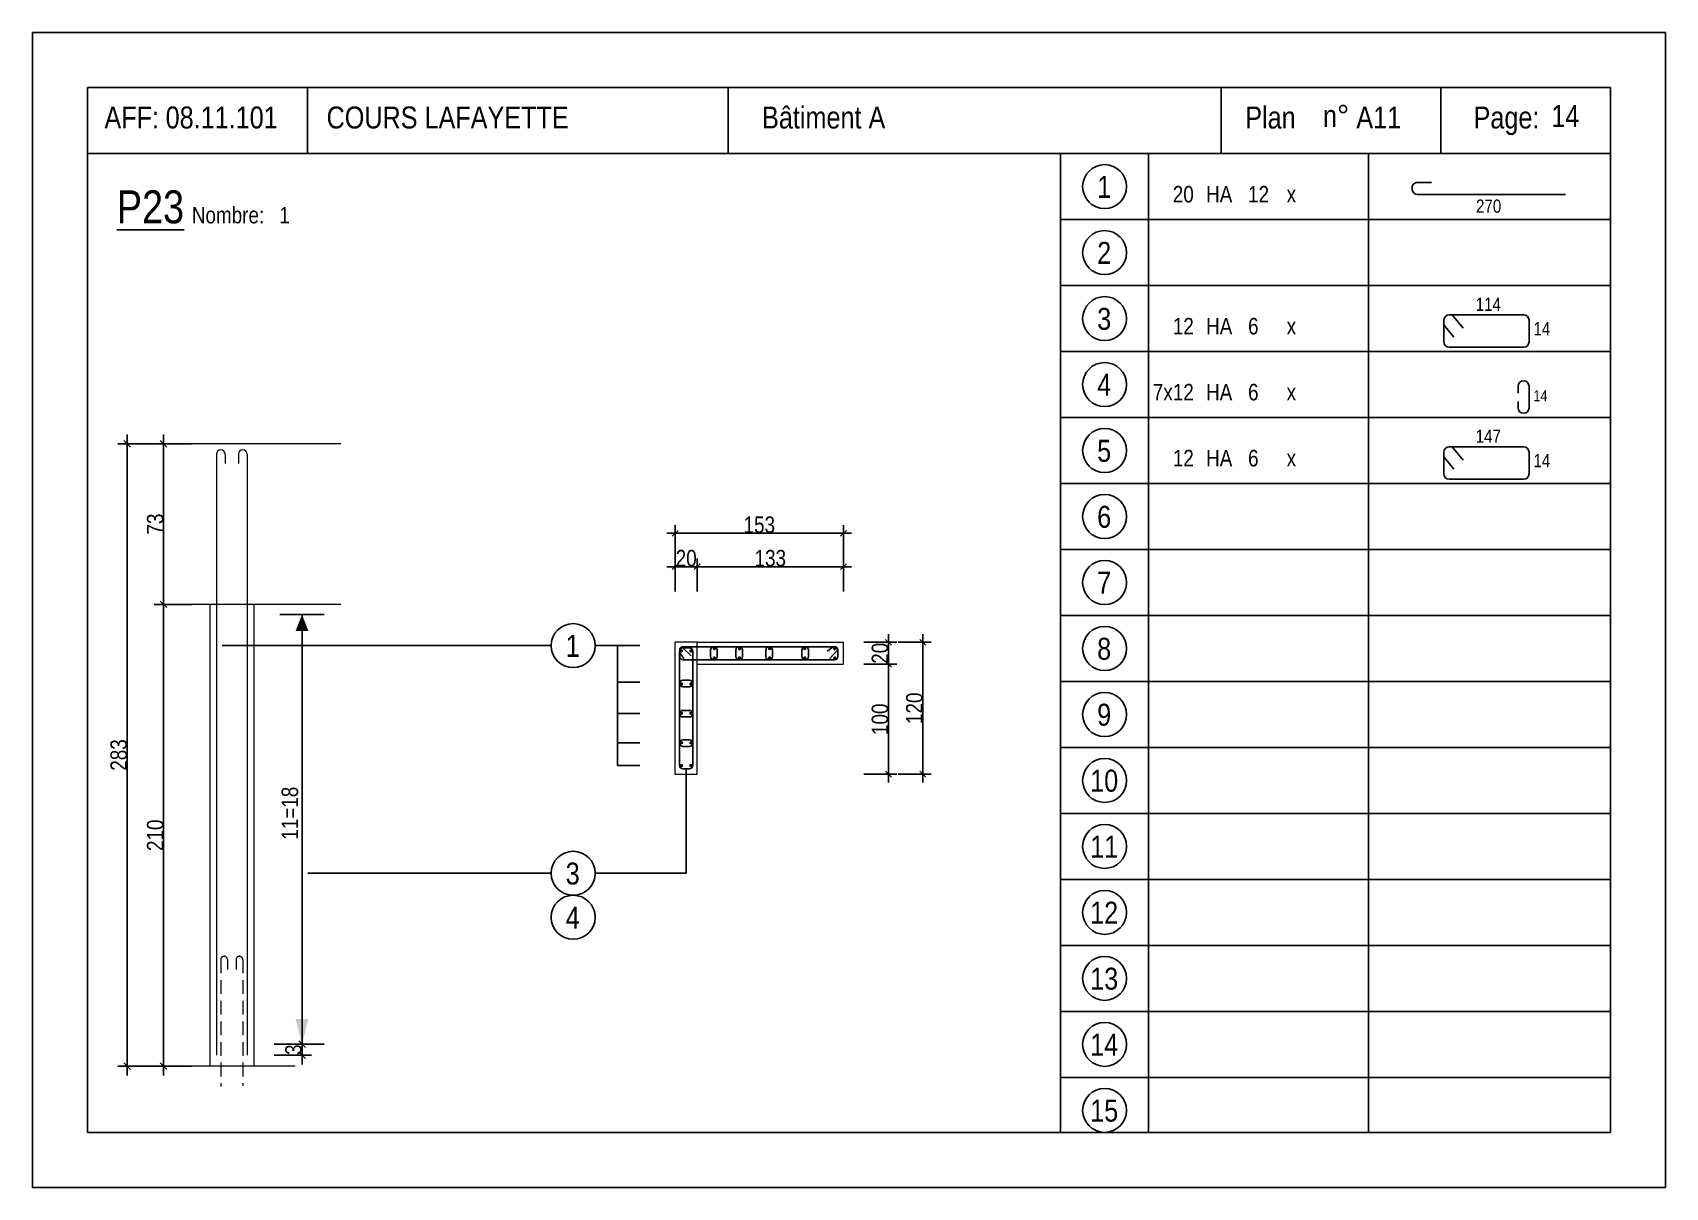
# Model space of a CAD drawing. Header units: metres. Extents: x -9927 to 45032, y -190416 to 12166.
# Drawn here: x 4523 to 6008, y -31533 to -30483 of the extents above; entities that cross this region are included whole.
import ezdxf
from ezdxf.enums import TextEntityAlignment as Align

# ---------------------------------------------------------------- set-up
doc = ezdxf.new("R2010")
doc.units = ezdxf.units.M
doc.header["$PDMODE"] = 65
doc.linetypes.add('CACHE2', pattern=[0.1875, 0.125, -0.0625])
for name, color, linetype in [('01_cote_gen', 4, 'Continuous'), ('01_fenetres', 171, 'Continuous'), ('01_linteaux', 3, 'Continuous'), ('01_sem', 42, 'Continuous'), ('01_texte', 230, 'Continuous'), ('AA_COTES', 2, 'Continuous')]:
    doc.layers.add(name, color=color, linetype=linetype)
doc.styles.add('STYLE2', font='ARIALN.TTF')
doc.dimstyles.new('JB25', dxfattribs={"dimscale": 0.1, "dimtxt": 150, "dimasz": 17, "dimexe": 0.1, "dimexo": 0.1, "dimgap": 0.09, "dimtad": 1, "dimdec": 1, "dimlfac": 0.5, "dimdsep": 46, "dimtxsty": 'STYLE2', "dimblk1": 'BOND_G', "dimblk2": 'BOND_D', "dimsah": 1, "dimcen": 1.5, "dimdle": 0.01, "dimse1": 1, "dimse2": 1, "dimclrd": 4, "dimclre": 2, "dimclrt": 5, "dimadec": 0, "dimazin": 0, "dimtfac": 2.333333, "dimtdec": 1, "dimtix": 1, "dimtmove": 2, "dimatfit": 3, "dimldrblk": 'BOND_G', "dimfxl": 1, "dimtolj": 1, "dimtzin": 0, "dimarcsym": 0})
doc.dimstyles.new('JB50', dxfattribs={"dimscale": 0.1, "dimtxt": 150, "dimasz": 15, "dimexe": 0.1, "dimexo": 0.1, "dimgap": 0.09, "dimtad": 1, "dimdec": 1, "dimdsep": 46, "dimtxsty": 'STYLE2', "dimblk1": 'BOND_G', "dimblk2": 'BOND_D', "dimsah": 1, "dimcen": 1.5, "dimdle": 0.01, "dimse1": 1, "dimse2": 1, "dimclrd": 4, "dimclre": 2, "dimclrt": 6, "dimazin": 2, "dimtfac": 2.333333, "dimtdec": 1, "dimtix": 1, "dimtmove": 2, "dimatfit": 3, "dimldrblk": 'BOND_G', "dimfxl": 1, "dimtolj": 1, "dimtzin": 0, "dimarcsym": 0})

# ---------------------------------------------------------------- blocks, each defined once
blk = doc.blocks.new('BOND_G')
at = {"layer": 'AA_COTES', "color": 0}
for p, q in [((0, -5), (0, 15)), ((5, 0), (-5, 0)), ((1.77, 1.77), (-1.77, -1.77))]:
    blk.add_line(p, q, dxfattribs=at)
blk = doc.blocks.new('BOND_D')
at = {"layer": 'AA_COTES', "color": 0}
for p, q in [((5, 0), (-5, 0)), ((-1.77, -1.77), (1.77, 1.77)), ((0, 5), (0, -15))]:
    blk.add_line(p, q, dxfattribs=at)
blk = doc.blocks.new('*D306')
at = {"layer": '01_cote_gen', "color": 4, "linetype": 'Continuous', "lineweight": -2, "transparency": 16777216}
blk.add_line((5333, -31038.6), (5333, -31155.6), dxfattribs=at)
at = {"layer": 'DEFPOINTS', "color": 0, "linetype": 'Continuous', "lineweight": 0, "transparency": 16777216}
for p in [(5268, -31037.1), (5268, -31157.1), (5333, -31157.1)]:
    blk.add_point(p, dxfattribs=at)
at = {"layer": '01_cote_gen', "color": 4, "linetype": 'Continuous', "lineweight": -2, "transparency": 16777216, "xscale": 1.5, "yscale": 1.5, "zscale": 1.5}
for name, p, rotation in [('BOND_G', (5333, -31037.1), 90), ('BOND_D', (5333, -31157.1), 270)]:
    blk.add_blockref(name, p, dxfattribs=dict(at, rotation=rotation))
at = {"layer": '01_cote_gen', "color": 6, "linetype": 'Continuous', "lineweight": 0, "transparency": 16777216, "insert": (5325.4, -31097.1), "char_height": 15, "attachment_point": 5, "rotation": 90, "style": 'STYLE2'}
blk.add_mtext('\\A1;120', dxfattribs=at)
blk = doc.blocks.new('*D307')
at = {"layer": '01_cote_gen', "color": 4, "linetype": 'Continuous', "lineweight": -2, "transparency": 16777216}
blk.add_line((5109.3, -30968.4), (5126.3, -30968.4), dxfattribs=at)
at = {"layer": 'DEFPOINTS', "color": 0, "linetype": 'Continuous', "lineweight": 0, "transparency": 16777216}
for p in [(5127.8, -30968.4), (5107.8, -31037.1), (5127.8, -31037.1)]:
    blk.add_point(p, dxfattribs=at)
at = {"layer": '01_cote_gen', "color": 4, "linetype": 'Continuous', "lineweight": -2, "transparency": 16777216, "xscale": 1.5, "yscale": 1.5, "zscale": 1.5, "rotation": 180}
blk.add_blockref('BOND_G', (5107.8, -30968.4), dxfattribs=at)
at = {"layer": '01_cote_gen', "color": 4, "linetype": 'Continuous', "lineweight": -2, "transparency": 16777216, "xscale": 1.5, "yscale": 1.5, "zscale": 1.5}
blk.add_blockref('BOND_D', (5127.8, -30968.4), dxfattribs=at)
at = {"layer": '01_cote_gen', "color": 6, "linetype": 'Continuous', "lineweight": 0, "transparency": 16777216, "insert": (5117.8, -30960.7), "char_height": 15, "attachment_point": 5, "style": 'STYLE2'}
blk.add_mtext('\\A1;20', dxfattribs=at)
blk = doc.blocks.new('*D308')
at = {"layer": '01_cote_gen', "color": 4, "linetype": 'Continuous', "lineweight": -2, "transparency": 16777216}
blk.add_line((4609.4, -31420.9), (4609.4, -30858.3), dxfattribs=at)
at = {"layer": 'DEFPOINTS', "color": 0, "linetype": 'Continuous', "lineweight": 0, "transparency": 16777216}
for p in [(4609.4, -30856.6), (4724.5, -30856.6), (4684.5, -31422.6)]:
    blk.add_point(p, dxfattribs=at)
at = {"layer": '01_cote_gen', "color": 4, "linetype": 'Continuous', "lineweight": -2, "transparency": 16777216, "xscale": 1.7, "yscale": 1.7, "zscale": 1.7}
for name, p, rotation in [('BOND_D', (4609.4, -30856.6), 90), ('BOND_G', (4609.4, -31422.6), 270)]:
    blk.add_blockref(name, p, dxfattribs=dict(at, rotation=rotation))
at = {"layer": '01_cote_gen', "color": 5, "linetype": 'Continuous', "lineweight": 0, "transparency": 16777216, "insert": (4601.7, -31139.6), "char_height": 15, "attachment_point": 5, "rotation": 90, "style": 'STYLE2'}
blk.add_mtext('\\A1;283', dxfattribs=at)
blk = doc.blocks.new('*D309')
at = {"layer": '01_cote_gen', "color": 4, "linetype": 'Continuous', "lineweight": -2, "transparency": 16777216}
blk.add_line((4642.5, -31000.9), (4642.5, -30858.3), dxfattribs=at)
at = {"layer": 'DEFPOINTS', "color": 0, "linetype": 'Continuous', "lineweight": 0, "transparency": 16777216}
for p in [(4642.5, -30856.6), (4771.2, -30856.6), (4780.3, -31002.6)]:
    blk.add_point(p, dxfattribs=at)
at = {"layer": '01_cote_gen', "color": 4, "linetype": 'Continuous', "lineweight": -2, "transparency": 16777216, "xscale": 1.7, "yscale": 1.7, "zscale": 1.7}
for name, p, rotation in [('BOND_D', (4642.5, -30856.6), 90), ('BOND_G', (4642.5, -31002.6), 270)]:
    blk.add_blockref(name, p, dxfattribs=dict(at, rotation=rotation))
at = {"layer": '01_cote_gen', "color": 5, "linetype": 'Continuous', "lineweight": 0, "transparency": 16777216, "insert": (4634.9, -30929.6), "char_height": 15, "attachment_point": 5, "rotation": 90, "style": 'STYLE2'}
blk.add_mtext('\\A1;73', dxfattribs=at)
blk = doc.blocks.new('*D310')
at = {"layer": '01_cote_gen', "color": 4, "linetype": 'Continuous', "lineweight": -2, "transparency": 16777216}
blk.add_line((4642.5, -31420.9), (4642.5, -31004.3), dxfattribs=at)
at = {"layer": 'DEFPOINTS', "color": 0, "linetype": 'Continuous', "lineweight": 0, "transparency": 16777216}
for p in [(4642.5, -31002.6), (4651, -31002.6), (4660.7, -31422.6)]:
    blk.add_point(p, dxfattribs=at)
at = {"layer": '01_cote_gen', "color": 4, "linetype": 'Continuous', "lineweight": -2, "transparency": 16777216, "xscale": 1.7, "yscale": 1.7, "zscale": 1.7}
for name, p, rotation in [('BOND_D', (4642.5, -31002.6), 90), ('BOND_G', (4642.5, -31422.6), 270)]:
    blk.add_blockref(name, p, dxfattribs=dict(at, rotation=rotation))
at = {"layer": '01_cote_gen', "color": 5, "linetype": 'Continuous', "lineweight": 0, "transparency": 16777216, "insert": (4634.9, -31212.6), "char_height": 15, "attachment_point": 5, "rotation": 90, "style": 'STYLE2'}
blk.add_mtext('\\A1;210', dxfattribs=at)
blk = doc.blocks.new('*D311')
at = {"layer": '01_cote_gen', "color": 4, "linetype": 'Continuous', "lineweight": -2, "transparency": 16777216}
blk.add_line((4768.4, -31404.3), (4768.4, -31410.9), dxfattribs=at)
at = {"layer": 'DEFPOINTS', "color": 0, "linetype": 'Continuous', "lineweight": 0, "transparency": 16777216}
for p in [(4761.5, -31402.6), (4718.5, -31412.6), (4768.4, -31412.6)]:
    blk.add_point(p, dxfattribs=at)
at = {"layer": '01_cote_gen', "color": 4, "linetype": 'Continuous', "lineweight": -2, "transparency": 16777216, "xscale": 1.7, "yscale": 1.7, "zscale": 1.7}
for name, p, rotation in [('BOND_G', (4768.4, -31402.6), 90), ('BOND_D', (4768.4, -31412.6), 270)]:
    blk.add_blockref(name, p, dxfattribs=dict(at, rotation=rotation))
at = {"layer": '01_cote_gen', "color": 5, "linetype": 'Continuous', "lineweight": 0, "transparency": 16777216, "insert": (4760.7, -31407.6), "char_height": 15, "attachment_point": 5, "rotation": 90, "style": 'STYLE2'}
blk.add_mtext('\\A1;3', dxfattribs=at)
blk = doc.blocks.new('*D312')
at = {"layer": '01_cote_gen', "color": 4, "linetype": 'Continuous', "lineweight": -2, "transparency": 16777216}
blk.add_line((5301.8, -31038.6), (5301.8, -31055.6), dxfattribs=at)
at = {"layer": 'DEFPOINTS', "color": 0, "linetype": 'Continuous', "lineweight": 0, "transparency": 16777216}
for p in [(5259.3, -31037.1), (5260.8, -31057.1), (5301.8, -31057.1)]:
    blk.add_point(p, dxfattribs=at)
at = {"layer": '01_cote_gen', "color": 4, "linetype": 'Continuous', "lineweight": -2, "transparency": 16777216, "xscale": 1.5, "yscale": 1.5, "zscale": 1.5}
for name, p, rotation in [('BOND_G', (5301.8, -31037.1), 90), ('BOND_D', (5301.8, -31057.1), 270)]:
    blk.add_blockref(name, p, dxfattribs=dict(at, rotation=rotation))
at = {"layer": '01_cote_gen', "color": 6, "linetype": 'Continuous', "lineweight": 0, "transparency": 16777216, "insert": (5294.1, -31047.1), "char_height": 15, "attachment_point": 5, "rotation": 90, "style": 'STYLE2'}
blk.add_mtext('\\A1;20', dxfattribs=at)
blk = doc.blocks.new('*D313')
at = {"layer": '01_cote_gen', "color": 4, "linetype": 'Continuous', "lineweight": -2, "transparency": 16777216}
blk.add_line((5301.8, -31058.6), (5301.8, -31155.6), dxfattribs=at)
at = {"layer": 'DEFPOINTS', "color": 0, "linetype": 'Continuous', "lineweight": 0, "transparency": 16777216}
for p in [(5260.8, -31057.1), (5301.8, -31157.1), (5310.5, -31157.1)]:
    blk.add_point(p, dxfattribs=at)
at = {"layer": '01_cote_gen', "color": 4, "linetype": 'Continuous', "lineweight": -2, "transparency": 16777216, "xscale": 1.5, "yscale": 1.5, "zscale": 1.5}
for name, p, rotation in [('BOND_G', (5301.8, -31057.1), 90), ('BOND_D', (5301.8, -31157.1), 270)]:
    blk.add_blockref(name, p, dxfattribs=dict(at, rotation=rotation))
at = {"layer": '01_cote_gen', "color": 6, "linetype": 'Continuous', "lineweight": 0, "transparency": 16777216, "insert": (5294.1, -31107.1), "char_height": 15, "attachment_point": 5, "rotation": 90, "style": 'STYLE2'}
blk.add_mtext('\\A1;100', dxfattribs=at)
blk = doc.blocks.new('*D314')
at = {"layer": '01_cote_gen', "color": 4, "linetype": 'Continuous', "lineweight": -2, "transparency": 16777216}
blk.add_line((5129.3, -30968.4), (5259.3, -30968.4), dxfattribs=at)
at = {"layer": 'DEFPOINTS', "color": 0, "linetype": 'Continuous', "lineweight": 0, "transparency": 16777216}
for p in [(5260.8, -30968.4), (5127.8, -30990.9), (5260.8, -31037.1)]:
    blk.add_point(p, dxfattribs=at)
at = {"layer": '01_cote_gen', "color": 4, "linetype": 'Continuous', "lineweight": -2, "transparency": 16777216, "xscale": 1.5, "yscale": 1.5, "zscale": 1.5, "rotation": 180}
blk.add_blockref('BOND_G', (5127.8, -30968.4), dxfattribs=at)
at = {"layer": '01_cote_gen', "color": 4, "linetype": 'Continuous', "lineweight": -2, "transparency": 16777216, "xscale": 1.5, "yscale": 1.5, "zscale": 1.5}
blk.add_blockref('BOND_D', (5260.8, -30968.4), dxfattribs=at)
at = {"layer": '01_cote_gen', "color": 6, "linetype": 'Continuous', "lineweight": 0, "transparency": 16777216, "insert": (5194.3, -30960.7), "char_height": 15, "attachment_point": 5, "style": 'STYLE2'}
blk.add_mtext('\\A1;133', dxfattribs=at)
blk = doc.blocks.new('*D315')
at = {"layer": '01_cote_gen', "color": 4, "linetype": 'Continuous', "lineweight": -2, "transparency": 16777216}
blk.add_line((5109.3, -30938), (5259.3, -30938), dxfattribs=at)
at = {"layer": 'DEFPOINTS', "color": 0, "linetype": 'Continuous', "lineweight": 0, "transparency": 16777216}
for p in [(5260.8, -30938), (5107.8, -30990.9), (5260.8, -30990.9)]:
    blk.add_point(p, dxfattribs=at)
at = {"layer": '01_cote_gen', "color": 4, "linetype": 'Continuous', "lineweight": -2, "transparency": 16777216, "xscale": 1.5, "yscale": 1.5, "zscale": 1.5, "rotation": 180}
blk.add_blockref('BOND_G', (5107.8, -30938), dxfattribs=at)
at = {"layer": '01_cote_gen', "color": 4, "linetype": 'Continuous', "lineweight": -2, "transparency": 16777216, "xscale": 1.5, "yscale": 1.5, "zscale": 1.5}
blk.add_blockref('BOND_D', (5260.8, -30938), dxfattribs=at)
at = {"layer": '01_cote_gen', "color": 6, "linetype": 'Continuous', "lineweight": 0, "transparency": 16777216, "insert": (5184.3, -30930.3), "char_height": 15, "attachment_point": 5, "style": 'STYLE2'}
blk.add_mtext('\\A1;153', dxfattribs=at)

msp = doc.modelspace()

# ---------------------------------------------------------------- linework, layer by layer
at = {"layer": '01_cote_gen', "color": 2, "linetype": 'CACHE2', "lineweight": 0, "ltscale": 100}
for p, q in [((4694.48, -31325.62), (4694.48, -31441.19)), ((4700.48, -31325.62), (4700.48, -31334.6)), ((4708.48, -31325.62), (4708.48, -31334.6)), ((4714.48, -31325.62), (4714.48, -31440.34))]:
    msp.add_line(p, q, dxfattribs=at)
for centre in [(4697.48, -31325.62), (4711.48, -31325.62)]:
    msp.add_arc(centre, 3, 0, 180, dxfattribs=at)
at = {"layer": '01_fenetres', "ltscale": 30}
for p, q in [((5958.38, -30532.74), (4573.38, -30532.74)), ((4573.38, -30532.74), (4573.38, -31482.74)), ((4573.38, -30532.74), (4573.38, -31482.74)), ((4573.38, -30532.74), (4573.38, -31482.74)), ((4773.38, -30532.74), (4773.38, -30592.74)), ((5155.88, -30532.74), (5155.88, -30592.74)), ((5604.25, -30592.74), (5604.25, -30532.74)), ((5804.25, -30592.74), (5804.25, -30532.74)), ((5958.38, -30532.74), (5958.38, -31482.74)), ((5958.38, -30592.74), (4573.38, -30592.74)), ((5958.38, -31482.74), (4573.38, -31482.74))]:
    msp.add_line(p, q, dxfattribs=at)
at = {"layer": '01_linteaux', "linetype": 'Continuous'}
for p, q in [((5781.92, -30618.99), (5795.66, -30618.99)), ((5783.15, -30629.98), (5917.46, -30629.98)), ((5811.83, -30739.27), (5879.41, -30739.27)), ((5814.52, -30739.27), (5824.5, -30751.58)), ((5806.83, -30744.27), (5806.83, -30763.88)), ((5806.83, -30748.41), (5816.02, -30759.74)), ((5884.41, -30744.27), (5884.41, -30763.88)), ((5811.83, -30768.88), (5879.41, -30768.88)), ((5874.41, -30804.27), (5874.41, -30810.64)), ((5884.41, -30804.27), (5884.41, -30823.88)), ((5874.41, -30823.88), (5874.41, -30818.03)), ((5806.83, -30864.27), (5806.83, -30883.88)), ((5806.83, -30868.41), (5816.02, -30879.74)), ((5811.83, -30859.27), (5879.41, -30859.27)), ((5814.52, -30859.27), (5824.5, -30871.58)), ((5884.41, -30864.27), (5884.41, -30883.88)), ((5811.83, -30888.88), (5879.41, -30888.88))]:
    msp.add_line(p, q, dxfattribs=at)
for centre, start, end in [((5783.03, -30623.87), 102.77382, 192.77382), ((5783.15, -30624.98), 180, 270), ((5811.83, -30744.27), 90, 180), ((5879.41, -30744.27), 0, 90), ((5811.83, -30763.88), 180, 270), ((5879.41, -30763.88), 270, 0), ((5879.41, -30804.27), 90, 180), ((5879.41, -30804.27), 0, 90), ((5879.41, -30823.88), 180, 270), ((5879.41, -30823.88), 270, 0), ((5811.83, -30864.27), 90, 180), ((5879.41, -30864.27), 0, 90), ((5811.83, -30883.88), 180, 270), ((5879.41, -30883.88), 270, 0)]:
    msp.add_arc(centre, 5, start, end, dxfattribs=at)
at = {"layer": '01_sem', "color": 2, "lineweight": 0, "ltscale": 7}
for p, q in [((4684.48, -30856.62), (4668.04, -30856.62)), ((4803.66, -30856.62), (4684.48, -30856.62)), ((4690.48, -30866.16), (4690.48, -31412.62)), ((4698.48, -30866.16), (4698.48, -30874.56)), ((4710.48, -30866.16), (4710.48, -30874.56)), ((4718.48, -30866.16), (4718.48, -31412.62)), ((4684.48, -31002.62), (4668.04, -31002.62)), ((4684.48, -31002.62), (4684.48, -31422.62)), ((4803.66, -31002.62), (4684.48, -31002.62)), ((4724.48, -31002.62), (4724.48, -31422.62)), ((5107.79, -31157.1), (5107.79, -31037.1)), ((5127.79, -31037.1), (5107.79, -31037.1)), ((5107.79, -31157.1), (5107.79, -31037.1)), ((5127.79, -31037.1), (5107.79, -31037.1)), ((5127.79, -31157.1), (5127.79, -31037.1)), ((5127.79, -31037.1), (5260.79, -31037.1)), ((5127.79, -31037.1), (5260.79, -31037.1)), ((5260.79, -31057.1), (5260.79, -31037.1)), ((5260.79, -31057.1), (5260.79, -31037.1)), ((5127.79, -31057.1), (5260.79, -31057.1)), ((5107.79, -31157.1), (5127.79, -31157.1)), ((5107.79, -31157.1), (5127.79, -31157.1)), ((4762.03, -31422.62), (4648.31, -31422.62))]:
    msp.add_line(p, q, dxfattribs=at)
for centre in [(4694.48, -30866.16), (4714.48, -30866.16)]:
    msp.add_arc(centre, 4, 0, 180, dxfattribs=at)
at = {"layer": '01_texte', "ltscale": 30}
for p, q in [((4523.38, -30482.74), (4523.38, -31532.74)), ((6008.38, -30482.74), (4523.38, -30482.74)), ((6008.38, -30482.74), (6008.38, -31532.74)), ((5458.38, -30592.74), (5458.38, -31482.74)), ((5538.38, -30592.74), (5538.38, -31482.74)), ((5738.38, -30592.74), (5738.38, -31482.74)), ((5958.38, -30652.74), (5458.38, -30652.74)), ((5958.38, -30712.74), (5458.38, -30712.74)), ((5958.38, -30772.74), (5458.38, -30772.74)), ((5958.38, -30832.74), (5458.38, -30832.74)), ((5958.38, -30892.74), (5458.38, -30892.74)), ((5958.38, -30952.74), (5458.38, -30952.74)), ((4748.21, -31011.91), (4788.53, -31011.91)), ((4768.37, -31011.91), (4768.37, -31409.5)), ((5958.38, -31012.74), (5458.38, -31012.74)), ((5111.79, -31149.1), (5111.79, -31045.1)), ((5111.79, -31046.38), (5115.79, -31051.74)), ((5111.92, -31044.1), (5111.92, -31050.1)), ((5120.79, -31042.1), (5114.79, -31042.1)), ((5114.79, -31042.1), (5122.39, -31049.51)), ((5114.92, -31041.1), (5252.79, -31041.1)), ((5123.79, -31149.1), (5123.79, -31045.1)), ((5139.94, -31044.1), (5139.94, -31046.19)), ((5139.94, -31050.1), (5139.94, -31046.01)), ((5145.94, -31050.1), (5145.94, -31044.1)), ((5162.91, -31044.1), (5162.91, -31046.19)), ((5162.91, -31050.1), (5162.91, -31046.01)), ((5168.92, -31050.1), (5168.91, -31044.1)), ((5190.3, -31044.1), (5190.3, -31046.19)), ((5190.3, -31050.1), (5190.3, -31046.01)), ((5196.3, -31050.1), (5196.3, -31044.1)), ((5222.96, -31044.1), (5222.96, -31046.19)), ((5222.96, -31050.1), (5222.96, -31046.01)), ((5228.96, -31050.1), (5228.96, -31044.1)), ((5251.51, -31041.1), (5246.15, -31045.1)), ((5255.79, -31044.1), (5248.37, -31051.7)), ((5255.79, -31050.1), (5255.79, -31044.1)), ((5114.92, -31053.1), (5252.79, -31053.1)), ((5120.79, -31071.64), (5114.79, -31071.64)), ((5114.79, -31077.64), (5116.88, -31077.64)), ((5120.79, -31077.64), (5116.69, -31077.64)), ((5958.38, -31072.74), (5458.38, -31072.74)), ((5120.79, -31099.02), (5114.79, -31099.02)), ((5114.79, -31105.02), (5116.88, -31105.02)), ((5120.79, -31105.02), (5116.69, -31105.02)), ((5120.79, -31125.94), (5114.79, -31125.94)), ((5114.79, -31131.94), (5116.88, -31131.94)), ((5120.79, -31131.94), (5116.69, -31131.94)), ((5958.38, -31132.74), (5458.38, -31132.74)), ((5114.79, -31152.1), (5120.79, -31152.1)), ((5958.38, -31192.74), (5458.38, -31192.74)), ((5958.38, -31252.74), (5458.38, -31252.74)), ((5958.38, -31312.74), (5458.38, -31312.74)), ((5958.38, -31372.74), (5458.38, -31372.74)), ((4748.21, -31402.62), (4788.53, -31402.62)), ((5958.38, -31432.74), (5458.38, -31432.74)), ((6008.38, -31532.74), (4523.38, -31532.74))]:
    msp.add_line(p, q, dxfattribs=at)
at = {"layer": '01_texte'}
for p, q in [((4995, -31040.13), (4695.72, -31040.13)), ((5055.47, -31040.13), (5035, -31040.13)), ((5055.47, -31040.13), (5055.47, -31149.15)), ((5055.47, -31040.13), (5075.49, -31040.13)), ((5055.47, -31073.23), (5075.49, -31073.23)), ((5055.47, -31101.76), (5075.49, -31101.76)), ((5055.47, -31128.43), (5075.49, -31128.43)), ((5055.47, -31149.15), (5075.49, -31149.15)), ((5117.9, -31152.1), (5117.9, -31247.15)), ((4995, -31247.15), (4773.61, -31247.15)), ((5035, -31247.15), (5117.9, -31247.15))]:
    msp.add_line(p, q, dxfattribs=at)
at = {"layer": '01_texte', "ltscale": 30, "const_width": 1.5, "flags": 128}
for points in [[(5114.25, -31044.95, -1), (5112.75, -31044.95, -1)], [(5121.32, -31044.95, 1), (5122.82, -31044.95, 1)], [(5143.34, -31043.57, 1), (5143.34, -31042.07, 1)], [(5143.34, -31050.63, -1), (5143.34, -31052.13, -1)], [(5166.32, -31043.57, 1), (5166.32, -31042.07, 1)], [(5166.32, -31050.63, -1), (5166.32, -31052.13, -1)], [(5193.7, -31043.57, 1), (5193.7, -31042.07, 1)], [(5193.7, -31050.63, -1), (5193.7, -31052.13, -1)], [(5225.62, -31043.57, 1), (5225.62, -31042.07, 1)], [(5225.62, -31050.63, -1), (5225.62, -31052.13, -1)], [(5252.93, -31043.57, -1), (5252.93, -31042.07, -1)], [(5252.93, -31050.63, 1), (5252.93, -31052.13, 1)], [(5114.25, -31074.98, 1), (5112.75, -31074.98, 1)], [(5121.32, -31074.98, -1), (5122.82, -31074.98, -1)], [(5114.25, -31101.62, 1), (5112.75, -31101.62, 1)], [(5121.32, -31101.62, -1), (5122.82, -31101.62, -1)], [(5114.25, -31128.53, 1), (5112.75, -31128.53, 1)], [(5121.32, -31128.53, -1), (5122.82, -31128.53, -1)], [(5114.25, -31149.25, 1), (5112.75, -31149.25, 1)], [(5121.32, -31149.25, -1), (5122.82, -31149.25, -1)]]:
    msp.add_lwpolyline(points, format="xyb", close=True, dxfattribs=at)
at = {"layer": '01_texte'}
for centre in [(5498.38, -30622.74), (5498.38, -30682.74), (5498.38, -30742.74), (5498.38, -30802.74), (5498.38, -30862.74), (5498.38, -30922.74), (5498.38, -30982.74), (5015, -31040.13), (5498.38, -31042.74), (5498.38, -31102.74), (5498.38, -31162.74), (5498.38, -31222.74), (5015, -31247.15), (5015, -31287.15), (5498.38, -31282.74), (5498.38, -31342.74), (5498.38, -31402.74), (5498.38, -31462.74)]:
    msp.add_circle(centre, 20, dxfattribs=at)
at = {"layer": '01_texte', "ltscale": 30}
for centre, start, end in [((5114.79, -31045.1), 90.00091, 180), ((5114.92, -31044.1), 90, 180), ((5114.92, -31050.1), 180, 270), ((5120.79, -31045.1), 0, 90.00091), ((5142.94, -31044.1), 90, 179.99909), ((5142.94, -31050.1), 179.99909, 270), ((5142.94, -31044.1), 0.00091, 90), ((5142.94, -31050.1), 270, 0.00091), ((5165.91, -31044.1), 90, 179.99909), ((5165.91, -31050.1), 179.99909, 270), ((5165.91, -31044.1), 0.00091, 90), ((5165.92, -31050.1), 270, 0.00091), ((5193.3, -31044.1), 90, 179.99909), ((5193.3, -31050.1), 179.99909, 270), ((5193.3, -31044.1), 0.00091, 90), ((5193.3, -31050.1), 270, 0.00091), ((5225.96, -31044.1), 90, 179.99909), ((5225.96, -31050.1), 179.99909, 270), ((5225.96, -31044.1), 0.00091, 90), ((5225.96, -31050.1), 270, 0.00091), ((5252.79, -31044.1), 0.00091, 90), ((5252.79, -31050.1), 270, 0.00091), ((5114.79, -31074.64), 90.00091, 180), ((5114.79, -31074.64), 180, 269.99909), ((5120.79, -31074.64), 0, 90.00091), ((5120.79, -31074.64), 269.99909, 360), ((5114.79, -31102.02), 90.00091, 180), ((5114.79, -31102.02), 180, 269.99909), ((5120.79, -31102.02), 0, 90.00091), ((5120.79, -31102.02), 269.99909, 360), ((5114.79, -31128.94), 90.00091, 180), ((5114.79, -31128.94), 180, 269.99909), ((5120.79, -31128.94), 0, 90.00091), ((5120.79, -31128.94), 269.99909, 360), ((5114.79, -31149.1), 180, 270), ((5120.79, -31149.1), 270, 0)]:
    msp.add_arc(centre, 3, start, end, dxfattribs=at)
for points in [[(4768.37, -31011.91), (4762.47, -31026.98), (4768.37, -31026.98)], [(4768.37, -31011.91), (4774.27, -31026.98), (4768.37, -31026.98)], [(4768.37, -31402.62), (4762.47, -31379.55), (4768.37, -31379.55)], [(4768.37, -31402.62), (4774.27, -31379.55), (4768.37, -31379.55)]]:
    msp.add_solid(points, dxfattribs=at)

# ---------------------------------------------------------------- texts
at = {"layer": '01_texte', "style": 'STYLE2'}
for s, height, p in [('AFF:', 20, (4588.67, -30569.89)), ('08.11.101', 20, (4644.34, -30569.89)), ('COURS LAFAYETTE', 20, (4790.72, -30569.89)), ('Bâtiment A', 20, (5186.82, -30569.89)), ('Plan', 20, (5626.29, -30569.89)), ('n%%D', 20, (5696.98, -30568.45)), ('A11', 20, (5727.32, -30569.89)), ('Page:', 20, (5833.96, -30569.89)), ('14', 20, (5904.65, -30568.45)), ('%%UP23', 30, (4599.96, -30656.13)), ('HA', 15, (5590.67, -30637.14)), ('12', 15, (5628.84, -30637.14)), ('270', 12, (5836.21, -30646.48)), ('Nombre:', 15, (4668.14, -30656.13)), ('1', 15, (4747.76, -30656.13)), ('114', 12, (5835.89, -30735.72)), ('HA', 15, (5590.67, -30757.14)), ('6', 15, (5628.84, -30757.14)), ('14', 12, (5888.4, -30757.93)), ('HA', 15, (5590.67, -30817.14)), ('6', 15, (5628.84, -30817.14)), ('14', 10, (5888.4, -30817.93)), ('147', 12, (5835.89, -30855.72)), ('HA', 15, (5590.67, -30877.14)), ('6', 15, (5628.84, -30877.14)), ('14', 12, (5888.4, -30877.93))]:
    msp.add_text(s, height=height, dxfattribs=at).set_placement(p)
for s, p in [('1', (5497.98, -30622.97)), ('2', (5497.98, -30682.97)), ('3', (5497.98, -30742.97)), ('4', (5497.98, -30802.97)), ('5', (5497.98, -30862.97)), ('6', (5497.98, -30922.97)), ('7', (5497.98, -30982.97)), ('1', (5014.6, -31040.36)), ('8', (5497.98, -31042.97)), ('9', (5497.98, -31102.97)), ('10', (5497.98, -31162.97)), ('11', (5497.98, -31222.97)), ('3', (5014.6, -31247.38)), ('12', (5497.98, -31282.97)), ('4', (5014.6, -31287.38)), ('13', (5497.98, -31342.97)), ('14', (5497.98, -31402.97)), ('15', (5497.98, -31462.97))]:
    msp.add_text(s, height=20, dxfattribs=at).set_placement(p, align=Align.MIDDLE_CENTER)
for s, p in [('20', (5579.47, -30637.14)), ('12', (5579.47, -30757.14)), ('7x12', (5579.47, -30817.14)), ('12', (5579.47, -30877.14))]:
    msp.add_text(s, height=15, dxfattribs=at).set_placement(p, align=Align.RIGHT)
for p in [(5668.25, -30637.14), (5668.25, -30757.14), (5668.25, -30817.14), (5668.25, -30877.14)]:
    msp.add_text('x', height=15, dxfattribs=at).set_placement(p, align=Align.CENTER)
msp.add_text('11=18', height=15, rotation=90, dxfattribs=at).set_placement((4764.77, -31216.65))

# ---------------------------------------------------------------- dimensions: what is measured, and where the dimension line sits
at = {"layer": '01_cote_gen', "linetype": 'Continuous', "lineweight": 0}
for base, p1, p2, dimstyle, picture, middle in [((4609.36, -30856.62), (4684.48, -31422.62), (4724.48, -30856.62), 'JB25', '*D308', (4601.7, -31139.62)), ((4642.54, -30856.62), (4780.27, -31002.62), (4771.21, -30856.62), 'JB25', '*D309', (4634.87, -30929.62)), ((4642.54, -31002.62), (4660.66, -31422.62), (4651.04, -31002.62), 'JB25', '*D310', (4634.87, -31212.62)), ((5301.8, -31057.1), (5259.29, -31037.1), (5260.79, -31057.1), 'JB50', '*D312', (5294.14, -31047.1)), ((5333.03, -31157.1), (5268.03, -31037.1), (5268.03, -31157.1), 'JB50', '*D306', (5325.36, -31097.1)), ((5301.8, -31157.1), (5260.79, -31057.1), (5310.53, -31157.1), 'JB50', '*D313', (5294.14, -31107.1))]:
    dim = msp.add_linear_dim(base=base, p1=p1, p2=p2, angle=90, dimstyle=dimstyle, dxfattribs=at)
    dim.commit()
    dim.dimension.update_dxf_attribs({"geometry": picture, "text_midpoint": middle})
for base, p1, p2, picture, middle in [((5260.79, -30937.99), (5107.79, -30990.88), (5260.79, -30990.88), '*D315', (5184.29, -30930.32)), ((5127.79, -30968.38), (5107.79, -31037.1), (5127.79, -31037.1), '*D307', (5117.79, -30960.71)), ((5260.79, -30968.38), (5127.79, -30990.88), (5260.79, -31037.1), '*D314', (5194.29, -30960.71))]:
    dim = msp.add_linear_dim(base=base, p1=p1, p2=p2, dimstyle='JB50', dxfattribs=at)
    dim.commit()
    dim.dimension.update_dxf_attribs({"geometry": picture, "text_midpoint": middle})
dim = msp.add_linear_dim(base=(4768.37, -31412.62), p1=(4761.55, -31402.62), p2=(4718.48, -31412.62), angle=90, text='3', dimstyle='JB25', dxfattribs=at)
dim.commit()
dim.dimension.update_dxf_attribs({"geometry": '*D311', "text_midpoint": (4760.7, -31407.62)})

doc.saveas('drawing.dxf')
